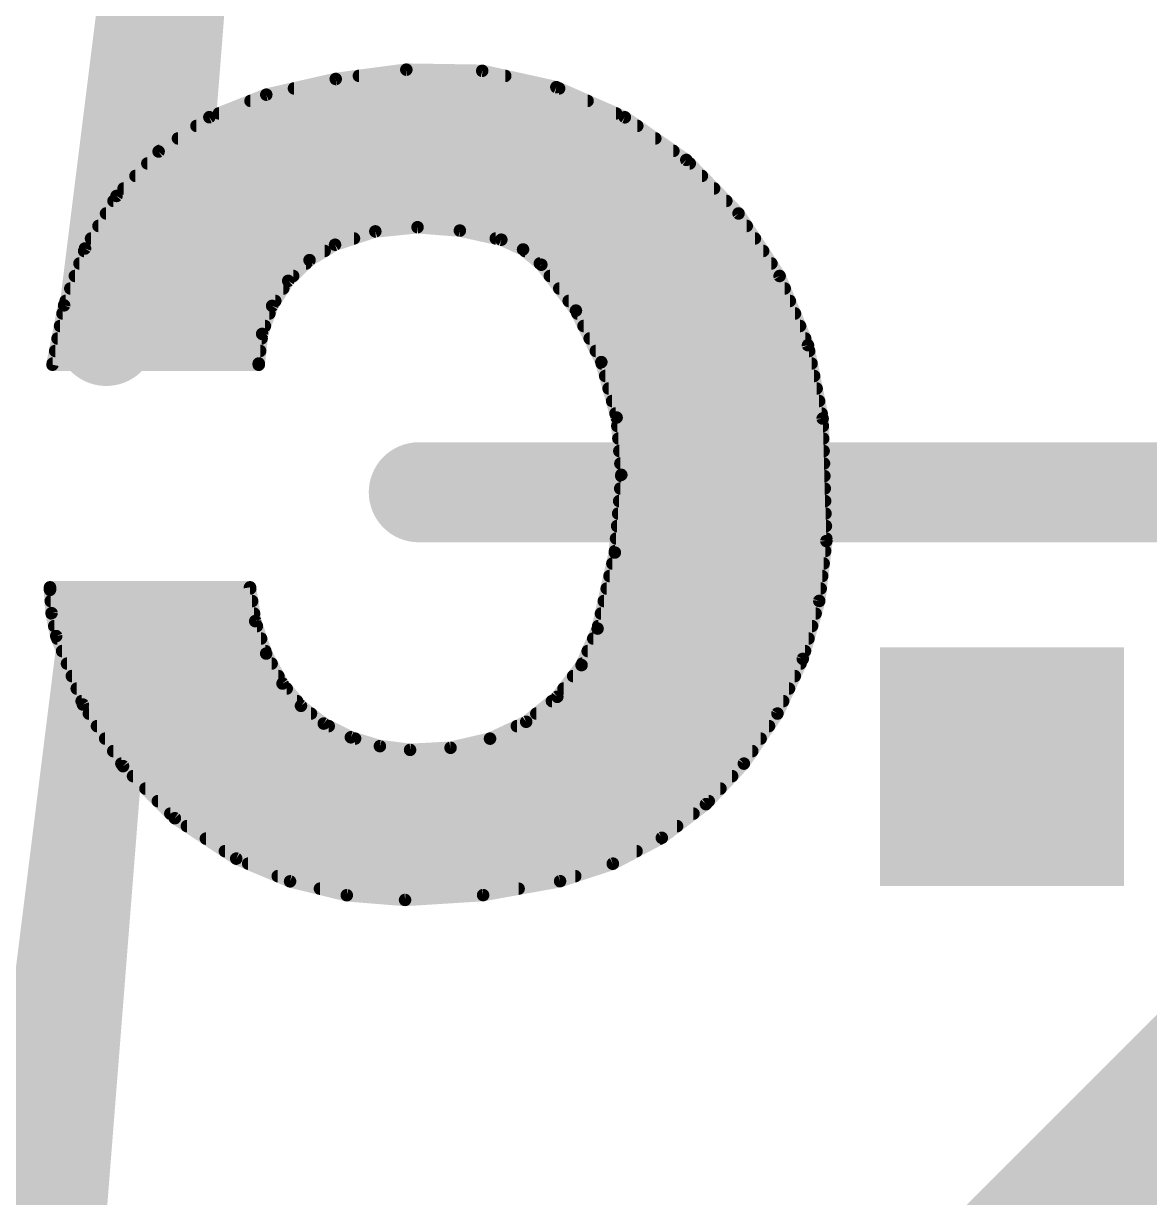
# Model space of a CAD drawing. Extents: x -33 to 32.5, y -8.9 to 49.7.
# Drawn here: x -4.882 to -2.595, y 39.174 to 41.559 of the extents above; entities that cross this region are included whole.
import ezdxf

# ---------------------------------------------------------------- set-up
doc = ezdxf.new("R2010")
doc.units = 0
for name, color, linetype in [('1', 12, 'CONTINUOUS'), ('21', 41, 'CONTINUOUS'), ('22', 40, 'CONTINUOUS'), ('51', 53, 'CONTINUOUS')]:
    doc.layers.add(name, color=color, linetype=linetype)

# ---------------------------------------------------------------- blocks, each defined once
blk = doc.blocks.new('RECT')
blk.add_solid([(-0.5, -0.5), (0.5, -0.5), (-0.5, 0.5), (0.5, 0.5)])

msp = doc.modelspace()

# ---------------------------------------------------------------- linework, layer by layer
at = {"layer": '1', "const_width": 0.3048}
msp.add_lwpolyline([(-3.81, 38.1), (3.81, 45.72)], dxfattribs=at)
at = {"layer": '21', "const_width": 0.2032}
for points in [[(-4.3968, 43.4645), (-4.7143, 40.9245)], [(-2.1743, 40.607), (-4.0793, 40.607)], [(-4.7143, 40.2895), (-5.0318, 37.7495)]]:
    msp.add_lwpolyline(points, dxfattribs=at)
at = {"layer": '21', "const_width": 0.1016}
for points in [[(-4.7647, 40.9308, 1), (-4.6639, 40.9182)], [(-4.0793, 40.6578, 1), (-4.0793, 40.5562)], [(-4.6639, 40.2832, 1), (-4.7647, 40.2958)]]:
    msp.add_lwpolyline(points, format="xyb", dxfattribs=at)
at = {"layer": '22', "const_width": 0.0254}
for points in [[(-4.1046, 41.4655), (-4.248, 41.4466)], [(-3.9504, 41.4631), (-4.1046, 41.4655)], [(-3.7998, 41.4299), (-3.9504, 41.4631)], [(-4.248, 41.4466), (-4.3891, 41.4147)], [(-4.2009, 41.4528), (-3.9036, 41.4528)], [(-4.3891, 41.4147), (-4.5048, 41.3689)], [(-4.3329, 41.4274), (-3.7941, 41.4274)], [(-3.6607, 41.3688), (-3.7998, 41.4299)], [(-4.4212, 41.402), (-3.7363, 41.402)], [(-4.5048, 41.3689), (-4.6078, 41.2993)], [(-4.4854, 41.3766), (-3.6785, 41.3766)], [(-3.5358, 41.2822), (-3.6607, 41.3688)], [(-4.531, 41.3512), (-3.6353, 41.3512)], [(-4.5686, 41.3258), (-3.5987, 41.3258)], [(-4.6078, 41.2993), (-4.6934, 41.209)], [(-4.6061, 41.3004), (-3.562, 41.3004)], [(-4.6308, 41.275), (-3.5287, 41.275)], [(-3.4297, 41.1734), (-3.5358, 41.2822)], [(-4.6549, 41.2496), (-3.504, 41.2496)], [(-4.6789, 41.2242), (-3.4792, 41.2242)], [(-4.6934, 41.209), (-4.7574, 41.1023)], [(-4.6995, 41.1988), (-3.4544, 41.1988)], [(-4.7147, 41.1734), (-3.4296, 41.1734)], [(-3.3463, 41.0464), (-3.4297, 41.1734)], [(-4.73, 41.148), (-3.413, 41.148)], [(-4.2494, 41.1099), (-4.1676, 41.1369)], [(-4.1676, 41.1369), (-4.0818, 41.1455)], [(-4.0818, 41.1455), (-3.9958, 41.1387)], [(-3.9958, 41.1387), (-3.9116, 41.1201)], [(-4.7452, 41.1226), (-4.2109, 41.1226)], [(-4.3012, 41.0787), (-4.2494, 41.1099)], [(-3.9229, 41.1226), (-3.3963, 41.1226)], [(-3.9116, 41.1201), (-3.8675, 41.1003)], [(-4.7574, 41.1023), (-4.7999, 40.9868)], [(-4.7593, 41.0972), (-4.2705, 41.0972)], [(-3.8675, 41.1003), (-3.8303, 41.0693)], [(-3.8638, 41.0972), (-3.3796, 41.0972)], [(-4.7686, 41.0718), (-4.3082, 41.0718)], [(-4.3445, 41.0365), (-4.3012, 41.0787)], [(-3.8333, 41.0718), (-3.3629, 41.0718)], [(-3.8303, 41.0693), (-3.76, 40.9761)], [(-4.778, 41.0464), (-4.3344, 41.0464)], [(-4.3772, 40.9856), (-4.3445, 41.0365)], [(-3.813, 41.0464), (-3.3462, 41.0464)], [(-3.2886, 40.9058), (-3.3463, 41.0464)], [(-4.7873, 41.021), (-4.3545, 41.021)], [(-3.7939, 41.021), (-3.3358, 41.021)], [(-4.7999, 40.9868), (-4.8235, 40.8661)], [(-4.7966, 40.9956), (-4.3708, 40.9956)], [(-4.3975, 40.9287), (-4.3772, 40.9856)], [(-3.7747, 40.9956), (-3.3254, 40.9956)], [(-4.8031, 40.9702), (-4.3827, 40.9702)], [(-3.76, 40.9761), (-3.7084, 40.8714)], [(-3.7571, 40.9702), (-3.315, 40.9702)], [(-4.8081, 40.9448), (-4.3918, 40.9448)], [(-3.7446, 40.9448), (-3.3046, 40.9448)], [(-4.8131, 40.9194), (-4.3986, 40.9194)], [(-4.4044, 40.8686), (-4.3975, 40.9287)], [(-3.7321, 40.9194), (-3.2942, 40.9194)], [(-4.818, 40.894), (-4.4015, 40.894)], [(-3.7196, 40.894), (-3.2862, 40.894)], [(-3.2588, 40.7568), (-3.2886, 40.9058)], [(-4.8235, 40.8661), (-4.4044, 40.8661)], [(-4.823, 40.8686), (-4.4044, 40.8686)], [(-4.4044, 40.8661), (-4.4044, 40.8686)], [(-3.7084, 40.8714), (-3.6773, 40.7589)], [(-3.7077, 40.8686), (-3.2812, 40.8686)], [(-3.7006, 40.8432), (-3.2761, 40.8432)], [(-3.6936, 40.8178), (-3.271, 40.8178)], [(-3.6866, 40.7924), (-3.2659, 40.7924)], [(-3.6796, 40.767), (-3.2608, 40.767)], [(-3.6773, 40.7589), (-3.6678, 40.6425)], [(-3.2512, 40.5079), (-3.2588, 40.7568)], [(-3.6759, 40.7416), (-3.2583, 40.7416)], [(-3.6738, 40.7162), (-3.2576, 40.7162)], [(-3.6718, 40.6908), (-3.2568, 40.6908)], [(-3.6697, 40.6654), (-3.256, 40.6654)], [(-3.6678, 40.6425), (-3.6809, 40.4846)], [(-3.668, 40.64), (-3.2552, 40.64)], [(-3.6701, 40.6146), (-3.2545, 40.6146)], [(-3.6722, 40.5892), (-3.2537, 40.5892)], [(-3.6743, 40.5638), (-3.2529, 40.5638)], [(-3.6764, 40.5384), (-3.2521, 40.5384)], [(-3.6785, 40.513), (-3.2514, 40.513)], [(-3.2657, 40.3863), (-3.2512, 40.5079)], [(-3.6809, 40.4846), (-3.716, 40.3301)], [(-3.6807, 40.4876), (-3.2536, 40.4876)], [(-3.686, 40.4622), (-3.2567, 40.4622)], [(-3.6918, 40.4368), (-3.2597, 40.4368)], [(-4.4221, 40.4139), (-4.8285, 40.4139)], [(-4.8285, 40.4139), (-4.8285, 40.4089)], [(-4.4115, 40.3452), (-4.4221, 40.4139)], [(-4.8285, 40.4114), (-4.4217, 40.4114)], [(-4.8285, 40.4089), (-4.8253, 40.3615)], [(-3.6975, 40.4114), (-3.2627, 40.4114)], [(-4.827, 40.386), (-4.4178, 40.386)], [(-3.7033, 40.386), (-3.2658, 40.386)], [(-3.2991, 40.2686), (-3.2657, 40.3863)], [(-4.8253, 40.3615), (-4.8158, 40.3149)], [(-4.8251, 40.3606), (-4.4139, 40.3606)], [(-4.3893, 40.2794), (-4.4115, 40.3452)], [(-3.7091, 40.3606), (-3.273, 40.3606)], [(-4.8199, 40.3352), (-4.4082, 40.3352)], [(-3.716, 40.3301), (-3.7486, 40.2559)], [(-3.7148, 40.3352), (-3.2802, 40.3352)], [(-4.8158, 40.3149), (-4.7616, 40.1758)], [(-4.8138, 40.3098), (-4.3996, 40.3098)], [(-3.7249, 40.3098), (-3.2874, 40.3098)], [(-4.8039, 40.2844), (-4.391, 40.2844)], [(-4.3561, 40.2184), (-4.3893, 40.2794)], [(-3.7361, 40.2844), (-3.2946, 40.2844)], [(-3.3506, 40.1575), (-3.2991, 40.2686)], [(-4.794, 40.259), (-4.3782, 40.259)], [(-3.7486, 40.2559), (-3.7979, 40.1916)], [(-3.7472, 40.259), (-3.3036, 40.259)], [(-4.7841, 40.2336), (-4.3644, 40.2336)], [(-3.7657, 40.2336), (-3.3153, 40.2336)], [(-4.7742, 40.2082), (-4.3476, 40.2082)], [(-4.3186, 40.1732), (-4.3561, 40.2184)], [(-3.7852, 40.2082), (-3.3271, 40.2082)], [(-4.7643, 40.1828), (-4.3266, 40.1828)], [(-4.7616, 40.1758), (-4.6801, 40.0507)], [(-4.2723, 40.1371), (-4.3186, 40.1732)], [(-3.7979, 40.1916), (-3.8611, 40.1409)], [(-3.8088, 40.1828), (-3.3389, 40.1828)], [(-4.7496, 40.1574), (-4.2983, 40.1574)], [(-3.8405, 40.1574), (-3.3506, 40.1574)], [(-3.4188, 40.0558), (-3.3506, 40.1575)], [(-4.7331, 40.132), (-4.2622, 40.132)], [(-4.2172, 40.1092), (-4.2723, 40.1371)], [(-3.8611, 40.1409), (-3.9345, 40.1066)], [(-3.88, 40.132), (-3.3677, 40.132)], [(-4.7165, 40.1066), (-4.2086, 40.1066)], [(-4.1582, 40.0913), (-4.2172, 40.1092)], [(-3.9345, 40.1066), (-4.0147, 40.088)], [(-3.9345, 40.1066), (-3.3847, 40.1066)], [(-4.7, 40.0812), (-3.4018, 40.0812)], [(-4.097, 40.0837), (-4.1582, 40.0913)], [(-4.0147, 40.088), (-4.097, 40.0837)], [(-4.6835, 40.0558), (-3.4188, 40.0558)], [(-3.4959, 39.9735), (-3.4188, 40.0558)], [(-4.6801, 40.0507), (-4.5748, 39.9449)], [(-4.6599, 40.0304), (-3.4426, 40.0304)], [(-4.6346, 40.005), (-3.4664, 40.005)], [(-4.6094, 39.9796), (-3.4902, 39.9796)], [(-3.5855, 39.9051), (-3.4959, 39.9735)], [(-4.5841, 39.9542), (-3.5212, 39.9542)], [(-4.5748, 39.9449), (-4.4501, 39.8628)], [(-4.5504, 39.9288), (-3.5544, 39.9288)], [(-4.5118, 39.9034), (-3.5887, 39.9034)], [(-3.6852, 39.8524), (-3.5855, 39.9051)], [(-4.4732, 39.878), (-3.6368, 39.878)], [(-4.4501, 39.8628), (-4.3408, 39.8167)], [(-4.4259, 39.8526), (-3.6849, 39.8526)], [(-3.7922, 39.817), (-3.6852, 39.8524)], [(-4.3658, 39.8272), (-3.7614, 39.8272)], [(-4.3408, 39.8167), (-4.2255, 39.7884)], [(-3.9486, 39.7888), (-3.7922, 39.817)], [(-4.2801, 39.8018), (-3.8764, 39.8018)], [(-4.2255, 39.7884), (-4.1072, 39.7789)], [(-4.1072, 39.7789), (-3.9486, 39.7888)]]:
    msp.add_lwpolyline(points, dxfattribs=at)
at = {"layer": '22', "const_width": 0.0127}
for points in [[(-4.1045, 41.4718, 1), (-4.1047, 41.4592)], [(-4.1038, 41.4592, 1), (-4.1054, 41.4718)], [(-3.949, 41.4693, 1), (-3.9518, 41.4569)], [(-3.9505, 41.4568, 1), (-3.9503, 41.4695)], [(-4.2488, 41.4529, 1), (-4.2472, 41.4403)], [(-4.2466, 41.4404, 1), (-4.2494, 41.4528)], [(-4.2009, 41.4592, 1), (-4.2009, 41.4465)], [(-3.9036, 41.4465, 1), (-3.9036, 41.4592)], [(-4.3905, 41.4209, 1), (-4.3877, 41.4085)], [(-4.3868, 41.4088, 1), (-4.3914, 41.4206)], [(-4.3329, 41.4337, 1), (-4.3329, 41.4211)], [(-3.7972, 41.4357, 1), (-3.8024, 41.4241)], [(-3.8012, 41.4237, 1), (-3.7984, 41.4361)], [(-3.7941, 41.4211, 1), (-3.7941, 41.4337)], [(-4.4212, 41.4083, 1), (-4.4212, 41.3957)], [(-3.7363, 41.3957, 1), (-3.7363, 41.4083)], [(-4.5071, 41.3748, 1), (-4.5024, 41.363)], [(-4.5012, 41.3637, 1), (-4.5083, 41.3742)], [(-4.4854, 41.383, 1), (-4.4854, 41.3703)], [(-3.6785, 41.3703, 1), (-3.6785, 41.383)], [(-3.6571, 41.374, 1), (-3.6643, 41.3635)], [(-3.6632, 41.3629, 1), (-3.6581, 41.3746)], [(-4.531, 41.3575, 1), (-4.531, 41.3449)], [(-3.6353, 41.3449, 1), (-3.6353, 41.3575)], [(-4.5686, 41.3321, 1), (-4.5686, 41.3195)], [(-3.5987, 41.3195, 1), (-3.5987, 41.3321)], [(-4.6114, 41.3045, 1), (-4.6043, 41.294)], [(-4.6061, 41.3068, 1), (-4.6061, 41.2941)], [(-4.6032, 41.2949, 1), (-4.6124, 41.3036)], [(-3.562, 41.2941, 1), (-3.562, 41.3068)], [(-4.6308, 41.2813, 1), (-4.6308, 41.2687)], [(-3.5312, 41.2866, 1), (-3.5403, 41.2778)], [(-3.5394, 41.277, 1), (-3.5322, 41.2874)], [(-3.5287, 41.2687, 1), (-3.5287, 41.2813)], [(-4.6549, 41.2559, 1), (-4.6549, 41.2433)], [(-3.504, 41.2433, 1), (-3.504, 41.2559)], [(-4.6789, 41.2306, 1), (-4.6789, 41.2179)], [(-3.4792, 41.2179, 1), (-3.4792, 41.2306)], [(-4.6995, 41.2051, 1), (-4.6995, 41.1925)], [(-4.698, 41.2133, 1), (-4.6888, 41.2046)], [(-4.6879, 41.2057, 1), (-4.6988, 41.2122)], [(-3.4544, 41.1925, 1), (-3.4544, 41.2051)], [(-4.7147, 41.1797, 1), (-4.7147, 41.1671)], [(-3.4244, 41.1769, 1), (-3.435, 41.1699)], [(-3.4342, 41.169, 1), (-3.4251, 41.1779)], [(-3.4296, 41.1671, 1), (-3.4296, 41.1797)], [(-4.73, 41.1544, 1), (-4.73, 41.1417)], [(-4.1682, 41.1432, 1), (-4.1669, 41.1306)], [(-4.1656, 41.1309, 1), (-4.1696, 41.143)], [(-4.0813, 41.1518, 1), (-4.0823, 41.1392)], [(-4.0812, 41.1392, 1), (-4.0824, 41.1518)], [(-3.9945, 41.1449, 1), (-3.9972, 41.1325)], [(-3.9963, 41.1323, 1), (-3.9953, 41.145)], [(-3.413, 41.1417, 1), (-3.413, 41.1544)], [(-4.7452, 41.1289, 1), (-4.7452, 41.1163)], [(-4.2514, 41.1159, 1), (-4.2474, 41.1039)], [(-4.2461, 41.1045, 1), (-4.2527, 41.1153)], [(-4.2109, 41.1163, 1), (-4.2109, 41.1289)], [(-3.9229, 41.1289, 1), (-3.9229, 41.1163)], [(-3.909, 41.1259, 1), (-3.9142, 41.1143)], [(-3.913, 41.1139, 1), (-3.9102, 41.1263)], [(-3.3963, 41.1163, 1), (-3.3963, 41.1289)], [(-4.7593, 41.1035, 1), (-4.7593, 41.0909)], [(-4.7628, 41.1056, 1), (-4.752, 41.099)], [(-4.7514, 41.1001, 1), (-4.7634, 41.1045)], [(-4.2705, 41.0909, 1), (-4.2705, 41.1035)], [(-3.8634, 41.1051, 1), (-3.8715, 41.0954)], [(-3.8701, 41.0945, 1), (-3.8649, 41.1061)], [(-3.8638, 41.1035, 1), (-3.8638, 41.0909)], [(-3.3796, 41.0909, 1), (-3.3796, 41.1035)], [(-4.7686, 41.0782, 1), (-4.7686, 41.0655)], [(-4.3082, 41.0655, 1), (-4.3082, 41.0782)], [(-4.3045, 41.0841, 1), (-4.2979, 41.0732)], [(-4.2968, 41.0741, 1), (-4.3056, 41.0832)], [(-3.8333, 41.0782, 1), (-3.8333, 41.0655)], [(-3.8252, 41.0731, 1), (-3.8354, 41.0655)], [(-3.8344, 41.0644, 1), (-3.8262, 41.0742)], [(-3.3629, 41.0655, 1), (-3.3629, 41.0782)], [(-4.778, 41.0527, 1), (-4.778, 41.0401)], [(-4.349, 41.0411, 1), (-4.3401, 41.032)], [(-4.3392, 41.0331, 1), (-4.3499, 41.0399)], [(-4.3344, 41.0401, 1), (-4.3344, 41.0527)], [(-3.813, 41.0527, 1), (-3.813, 41.0401)], [(-3.3404, 41.0488, 1), (-3.3521, 41.044)], [(-3.3516, 41.0429, 1), (-3.3409, 41.0499)], [(-3.3462, 41.0401, 1), (-3.3462, 41.0527)], [(-4.7873, 41.0273, 1), (-4.7873, 41.0147)], [(-4.3545, 41.0147, 1), (-4.3545, 41.0273)], [(-3.7939, 41.0273, 1), (-3.7939, 41.0147)], [(-3.3358, 41.0147, 1), (-3.3358, 41.0273)], [(-4.7936, 40.9856, 1), (-4.8061, 40.9881)], [(-4.7966, 41.002, 1), (-4.7966, 40.9893)], [(-4.3712, 40.9835, 1), (-4.3832, 40.9878)], [(-4.3708, 40.9893, 1), (-4.3708, 41.002)], [(-3.7747, 41.002, 1), (-3.7747, 40.9893)], [(-3.3254, 40.9893, 1), (-3.3254, 41.002)], [(-4.8031, 40.9766, 1), (-4.8031, 40.9639)], [(-4.8058, 40.989, 1), (-4.7939, 40.9846)], [(-4.3826, 40.9891, 1), (-4.3719, 40.9822)], [(-4.3827, 40.9639, 1), (-4.3827, 40.9766)], [(-3.7543, 40.9789, 1), (-3.7657, 40.9733)], [(-3.7651, 40.9723, 1), (-3.7549, 40.9799)], [(-3.7571, 40.9766, 1), (-3.7571, 40.9639)], [(-3.315, 40.9639, 1), (-3.315, 40.9766)], [(-4.8081, 40.9511, 1), (-4.8081, 40.9385)], [(-4.3918, 40.9385, 1), (-4.3918, 40.9511)], [(-3.7446, 40.9511, 1), (-3.7446, 40.9385)], [(-3.3046, 40.9385, 1), (-3.3046, 40.9511)], [(-4.8131, 40.9258, 1), (-4.8131, 40.9131)], [(-4.3912, 40.928, 1), (-4.4038, 40.9294)], [(-4.4035, 40.9308, 1), (-4.3915, 40.9265)], [(-4.3986, 40.9131, 1), (-4.3986, 40.9258)], [(-3.7321, 40.9258, 1), (-3.7321, 40.9131)], [(-3.2942, 40.9131, 1), (-3.2942, 40.9258)], [(-4.818, 40.9004, 1), (-4.818, 40.8877)], [(-4.4015, 40.8877, 1), (-4.4015, 40.9004)], [(-3.7196, 40.9004, 1), (-3.7196, 40.8877)], [(-3.2824, 40.9071, 1), (-3.2948, 40.9046)], [(-3.2945, 40.9034, 1), (-3.2827, 40.9082)], [(-3.2862, 40.8877, 1), (-3.2862, 40.9004)], [(-4.8235, 40.8725, 1), (-4.8235, 40.8598)], [(-4.823, 40.8749, 1), (-4.823, 40.8623)], [(-4.398, 40.8686, 1), (-4.4108, 40.8686)], [(-4.4044, 40.8623, 1), (-4.4044, 40.8749)], [(-4.4044, 40.8598, 1), (-4.4044, 40.8725)], [(-3.7023, 40.8731, 1), (-3.7145, 40.8697)], [(-3.7141, 40.8686, 1), (-3.7027, 40.8742)], [(-3.7077, 40.8749, 1), (-3.7077, 40.8623)], [(-3.2812, 40.8623, 1), (-3.2812, 40.8749)], [(-4.8297, 40.8673, 1), (-4.8173, 40.8649)], [(-4.4108, 40.8661, 1), (-4.398, 40.8661)], [(-4.4107, 40.8693, 1), (-4.3981, 40.8679)], [(-3.7006, 40.8496, 1), (-3.7006, 40.8369)], [(-3.2761, 40.8369, 1), (-3.2761, 40.8496)], [(-3.6936, 40.8242, 1), (-3.6936, 40.8115)], [(-3.271, 40.8115, 1), (-3.271, 40.8242)], [(-3.6866, 40.7987, 1), (-3.6866, 40.7861)], [(-3.2659, 40.7861, 1), (-3.2659, 40.7987)], [(-3.6796, 40.7734, 1), (-3.6796, 40.7607)], [(-3.671, 40.7594, 1), (-3.6836, 40.7583)], [(-3.6834, 40.7572, 1), (-3.6712, 40.7605)], [(-3.2525, 40.757, 1), (-3.2651, 40.7566)], [(-3.265, 40.7556, 1), (-3.2526, 40.758)], [(-3.2608, 40.7607, 1), (-3.2608, 40.7734)], [(-3.6759, 40.748, 1), (-3.6759, 40.7353)], [(-3.2583, 40.7353, 1), (-3.2583, 40.748)], [(-3.6738, 40.7225, 1), (-3.6738, 40.7099)], [(-3.2576, 40.7099, 1), (-3.2576, 40.7225)], [(-3.6718, 40.6972, 1), (-3.6718, 40.6845)], [(-3.2568, 40.6845, 1), (-3.2568, 40.6972)], [(-3.6697, 40.6718, 1), (-3.6697, 40.6591)], [(-3.256, 40.6591, 1), (-3.256, 40.6718)], [(-3.668, 40.6463, 1), (-3.668, 40.6337)], [(-3.6741, 40.642, 1), (-3.6615, 40.643)], [(-3.6615, 40.642, 1), (-3.6741, 40.643)], [(-3.2552, 40.6337, 1), (-3.2552, 40.6463)], [(-3.6701, 40.621, 1), (-3.6701, 40.6083)], [(-3.2545, 40.6083, 1), (-3.2545, 40.621)], [(-3.6722, 40.5956, 1), (-3.6722, 40.5829)], [(-3.2537, 40.5829, 1), (-3.2537, 40.5956)], [(-3.6743, 40.5701, 1), (-3.6743, 40.5575)], [(-3.2529, 40.5575, 1), (-3.2529, 40.5701)], [(-3.6764, 40.5448, 1), (-3.6764, 40.5321)], [(-3.2521, 40.5321, 1), (-3.2521, 40.5448)], [(-3.6785, 40.5194, 1), (-3.6785, 40.5067)], [(-3.2449, 40.5071, 1), (-3.2575, 40.5087)], [(-3.2514, 40.5067, 1), (-3.2514, 40.5194)], [(-3.6747, 40.4832, 1), (-3.6871, 40.486)], [(-3.6807, 40.4939, 1), (-3.6807, 40.4813)], [(-3.2575, 40.5077, 1), (-3.2449, 40.5081)], [(-3.2536, 40.4813, 1), (-3.2536, 40.4939)], [(-3.686, 40.4686, 1), (-3.686, 40.4559)], [(-3.6872, 40.4851, 1), (-3.6746, 40.4841)], [(-3.2567, 40.4559, 1), (-3.2567, 40.4686)], [(-3.6918, 40.4432, 1), (-3.6918, 40.4305)], [(-3.2597, 40.4305, 1), (-3.2597, 40.4432)], [(-4.8221, 40.4139, 1), (-4.8349, 40.4139)], [(-4.8285, 40.4203, 1), (-4.8285, 40.4076)], [(-4.4158, 40.4149, 1), (-4.4284, 40.4129)], [(-4.4221, 40.4076, 1), (-4.4221, 40.4203)], [(-4.8349, 40.4089, 1), (-4.8221, 40.4089)], [(-4.8285, 40.4177, 1), (-4.8285, 40.4051)], [(-4.8222, 40.4093, 1), (-4.8348, 40.4085)], [(-4.4217, 40.4051, 1), (-4.4217, 40.4177)], [(-3.6975, 40.4177, 1), (-3.6975, 40.4051)], [(-3.2627, 40.4051, 1), (-3.2627, 40.4177)], [(-4.827, 40.3924, 1), (-4.827, 40.3797)], [(-4.4178, 40.3797, 1), (-4.4178, 40.3924)], [(-3.7033, 40.3924, 1), (-3.7033, 40.3797)], [(-3.272, 40.3871, 1), (-3.2594, 40.3856)], [(-3.2596, 40.3846, 1), (-3.2718, 40.3881)], [(-3.2658, 40.3797, 1), (-3.2658, 40.3924)], [(-4.8191, 40.3627, 1), (-4.8315, 40.3602)], [(-4.8316, 40.361, 1), (-4.819, 40.3619)], [(-4.8251, 40.367, 1), (-4.8251, 40.3543)], [(-4.4055, 40.3473, 1), (-4.4176, 40.3432)], [(-4.4139, 40.3543, 1), (-4.4139, 40.367)], [(-3.7091, 40.367, 1), (-3.7091, 40.3543)], [(-3.273, 40.3543, 1), (-3.273, 40.367)], [(-4.8199, 40.3415, 1), (-4.8199, 40.3289)], [(-4.4178, 40.3443, 1), (-4.4053, 40.3462)], [(-4.4082, 40.3289, 1), (-4.4082, 40.3415)], [(-3.7222, 40.3315, 1), (-3.7098, 40.3287)], [(-3.7102, 40.3275, 1), (-3.7218, 40.3327)], [(-3.7148, 40.3415, 1), (-3.7148, 40.3289)], [(-3.2802, 40.3289, 1), (-3.2802, 40.3415)], [(-4.8099, 40.3172, 1), (-4.8217, 40.3126)], [(-4.822, 40.3136, 1), (-4.8096, 40.3162)], [(-4.8138, 40.3162, 1), (-4.8138, 40.3035)], [(-4.3996, 40.3035, 1), (-4.3996, 40.3162)], [(-3.7249, 40.3162, 1), (-3.7249, 40.3035)], [(-3.2874, 40.3035, 1), (-3.2874, 40.3162)], [(-4.8039, 40.2908, 1), (-4.8039, 40.2781)], [(-4.3837, 40.2824, 1), (-4.3949, 40.2764)], [(-4.3953, 40.2774, 1), (-4.3833, 40.2814)], [(-4.391, 40.2781, 1), (-4.391, 40.2908)], [(-3.7361, 40.2908, 1), (-3.7361, 40.2781)], [(-3.2946, 40.2781, 1), (-3.2946, 40.2908)], [(-4.794, 40.2653, 1), (-4.794, 40.2527)], [(-4.3782, 40.2527, 1), (-4.3782, 40.2653)], [(-3.7544, 40.2585, 1), (-3.7428, 40.2534)], [(-3.7472, 40.2653, 1), (-3.7472, 40.2527)], [(-3.7435, 40.252, 1), (-3.7536, 40.2598)], [(-3.3052, 40.2703, 1), (-3.293, 40.2668)], [(-3.2934, 40.2659, 1), (-3.3049, 40.2712)], [(-3.3036, 40.2527, 1), (-3.3036, 40.2653)], [(-4.7841, 40.24, 1), (-4.7841, 40.2273)], [(-4.3644, 40.2273, 1), (-4.3644, 40.24)], [(-3.7657, 40.24, 1), (-3.7657, 40.2273)], [(-3.3153, 40.2273, 1), (-3.3153, 40.24)], [(-4.7742, 40.2146, 1), (-4.7742, 40.2019)], [(-4.3512, 40.2225, 1), (-4.361, 40.2143)], [(-4.3617, 40.2154, 1), (-4.3505, 40.2214)], [(-4.3476, 40.2019, 1), (-4.3476, 40.2146)], [(-3.7852, 40.2146, 1), (-3.7852, 40.2019)], [(-3.3271, 40.2019, 1), (-3.3271, 40.2146)], [(-4.7643, 40.1891, 1), (-4.7643, 40.1765)], [(-4.7563, 40.1793, 1), (-4.7669, 40.1723)], [(-4.3266, 40.1765, 1), (-4.3266, 40.1891)], [(-3.8088, 40.1891, 1), (-3.8088, 40.1765)], [(-3.8029, 40.1955, 1), (-3.7928, 40.1877)], [(-3.7939, 40.1866, 1), (-3.8019, 40.1965)], [(-3.3389, 40.1765, 1), (-3.3389, 40.1891)], [(-4.7675, 40.1735, 1), (-4.7557, 40.1781)], [(-4.7496, 40.1638, 1), (-4.7496, 40.1511)], [(-4.3147, 40.1782, 1), (-4.3225, 40.1682)], [(-4.3235, 40.1692, 1), (-4.3137, 40.1773)], [(-4.2983, 40.1511, 1), (-4.2983, 40.1638)], [(-3.8405, 40.1638, 1), (-3.8405, 40.1511)], [(-3.3563, 40.1601, 1), (-3.3448, 40.1548)], [(-3.3453, 40.1539, 1), (-3.3559, 40.161)], [(-3.3506, 40.1511, 1), (-3.3506, 40.1638)], [(-4.7331, 40.1384, 1), (-4.7331, 40.1257)], [(-4.2694, 40.1428, 1), (-4.2752, 40.1314)], [(-4.2762, 40.1321, 1), (-4.2684, 40.1421)], [(-4.2622, 40.1257, 1), (-4.2622, 40.1384)], [(-3.88, 40.1384, 1), (-3.88, 40.1257)], [(-3.865, 40.1458, 1), (-3.8571, 40.1359)], [(-3.8584, 40.1351, 1), (-3.8637, 40.1466)], [(-3.3677, 40.1257, 1), (-3.3677, 40.1384)], [(-4.7165, 40.1129, 1), (-4.7165, 40.1003)], [(-4.2154, 40.1153, 1), (-4.2191, 40.1032)], [(-4.2201, 40.1036, 1), (-4.2144, 40.1149)], [(-4.2086, 40.1003, 1), (-4.2086, 40.1129)], [(-3.9345, 40.1129, 1), (-3.9345, 40.1003)], [(-3.9372, 40.1124, 1), (-3.9318, 40.1008)], [(-3.9331, 40.1004, 1), (-3.9359, 40.1128)], [(-3.3847, 40.1003, 1), (-3.3847, 40.1129)], [(-4.7, 40.0876, 1), (-4.7, 40.0749)], [(-4.1575, 40.0976, 1), (-4.159, 40.085)], [(-4.1601, 40.0852, 1), (-4.1564, 40.0973)], [(-4.0973, 40.09, 1), (-4.0967, 40.0774)], [(-4.0978, 40.0774, 1), (-4.0962, 40.09)], [(-4.0162, 40.0941, 1), (-4.0133, 40.0818)], [(-4.0144, 40.0816, 1), (-4.0151, 40.0943)], [(-3.4018, 40.0749, 1), (-3.4018, 40.0876)], [(-4.6835, 40.0622, 1), (-4.6835, 40.0495)], [(-3.4142, 40.0515, 1), (-3.4234, 40.0601)], [(-3.4188, 40.0495, 1), (-3.4188, 40.0622)], [(-4.6756, 40.0552, 1), (-4.6846, 40.0462)], [(-4.6854, 40.0472, 1), (-4.6748, 40.0542)], [(-4.6599, 40.0367, 1), (-4.6599, 40.0241)], [(-3.4426, 40.0241, 1), (-3.4426, 40.0367)], [(-3.4241, 40.0593, 1), (-3.4135, 40.0523)], [(-4.6346, 40.0114, 1), (-4.6346, 39.9987)], [(-3.4664, 39.9987, 1), (-3.4664, 40.0114)], [(-4.6094, 39.986, 1), (-4.6094, 39.9733)], [(-3.5005, 39.9778, 1), (-3.4912, 39.9692)], [(-3.492, 39.9685, 1), (-3.4997, 39.9786)], [(-3.4902, 39.9733, 1), (-3.4902, 39.986)], [(-4.5841, 39.9605, 1), (-4.5841, 39.9479)], [(-4.5713, 39.9502, 1), (-4.5783, 39.9396)], [(-4.5793, 39.9404, 1), (-4.5703, 39.9494)], [(-3.5212, 39.9479, 1), (-3.5212, 39.9605)], [(-4.5504, 39.9352, 1), (-4.5504, 39.9225)], [(-3.5544, 39.9225, 1), (-3.5544, 39.9352)], [(-4.5118, 39.9098, 1), (-4.5118, 39.8971)], [(-3.5893, 39.9101, 1), (-3.5816, 39.9)], [(-3.5887, 39.8971, 1), (-3.5887, 39.9098)], [(-3.5825, 39.8995, 1), (-3.5884, 39.9107)], [(-4.4732, 39.8843, 1), (-4.4732, 39.8717)], [(-3.6368, 39.8717, 1), (-3.6368, 39.8843)], [(-4.4476, 39.8687, 1), (-4.4526, 39.8569)], [(-4.4536, 39.8575, 1), (-4.4466, 39.8681)], [(-4.4259, 39.859, 1), (-4.4259, 39.8463)], [(-3.6881, 39.8581, 1), (-3.6822, 39.8468)], [(-3.6832, 39.8464, 1), (-3.6872, 39.8585)], [(-3.6849, 39.8463, 1), (-3.6849, 39.859)], [(-4.3658, 39.8336, 1), (-4.3658, 39.8209)], [(-4.3393, 39.8228, 1), (-4.3423, 39.8105)], [(-4.3432, 39.8108, 1), (-4.3383, 39.8225)], [(-3.7942, 39.823, 1), (-3.7902, 39.811)], [(-3.7911, 39.8108, 1), (-3.7933, 39.8232)], [(-3.7614, 39.8209, 1), (-3.7614, 39.8336)], [(-4.2801, 39.8081, 1), (-4.2801, 39.7955)], [(-3.8764, 39.7955, 1), (-3.8764, 39.8081)], [(-4.225, 39.7948, 1), (-4.226, 39.7821)], [(-4.227, 39.7823, 1), (-4.224, 39.7946)], [(-4.1076, 39.7852, 1), (-4.1068, 39.7726)], [(-4.1077, 39.7726, 1), (-4.1067, 39.7852)], [(-3.9497, 39.795, 1), (-3.9475, 39.7825)], [(-3.9482, 39.7824, 1), (-3.949, 39.7951)]]:
    msp.add_lwpolyline(points, format="xyb", dxfattribs=at)
at = {"layer": '51', "const_width": 0.127}
for points in [[(-4.191, 45.974), (-4.572, 41.148)], [(-4.699, 40.132), (-5.08, 35.306)]]:
    msp.add_lwpolyline(points, dxfattribs=at)
at = {"layer": '51', "const_width": 0.0635}
for points in [[(-4.6037, 41.1505, 1), (-4.5403, 41.1455)], [(-4.6673, 40.1295, 1), (-4.7307, 40.1345)]]:
    msp.add_lwpolyline(points, format="xyb", dxfattribs=at)

# ---------------------------------------------------------------- block references
at = {"layer": '22', "xscale": 0.4953, "yscale": 0.4851, "rotation": 180}
msp.add_blockref('RECT', (-2.8944, 40.0495), dxfattribs=at)

doc.saveas('drawing.dxf')
